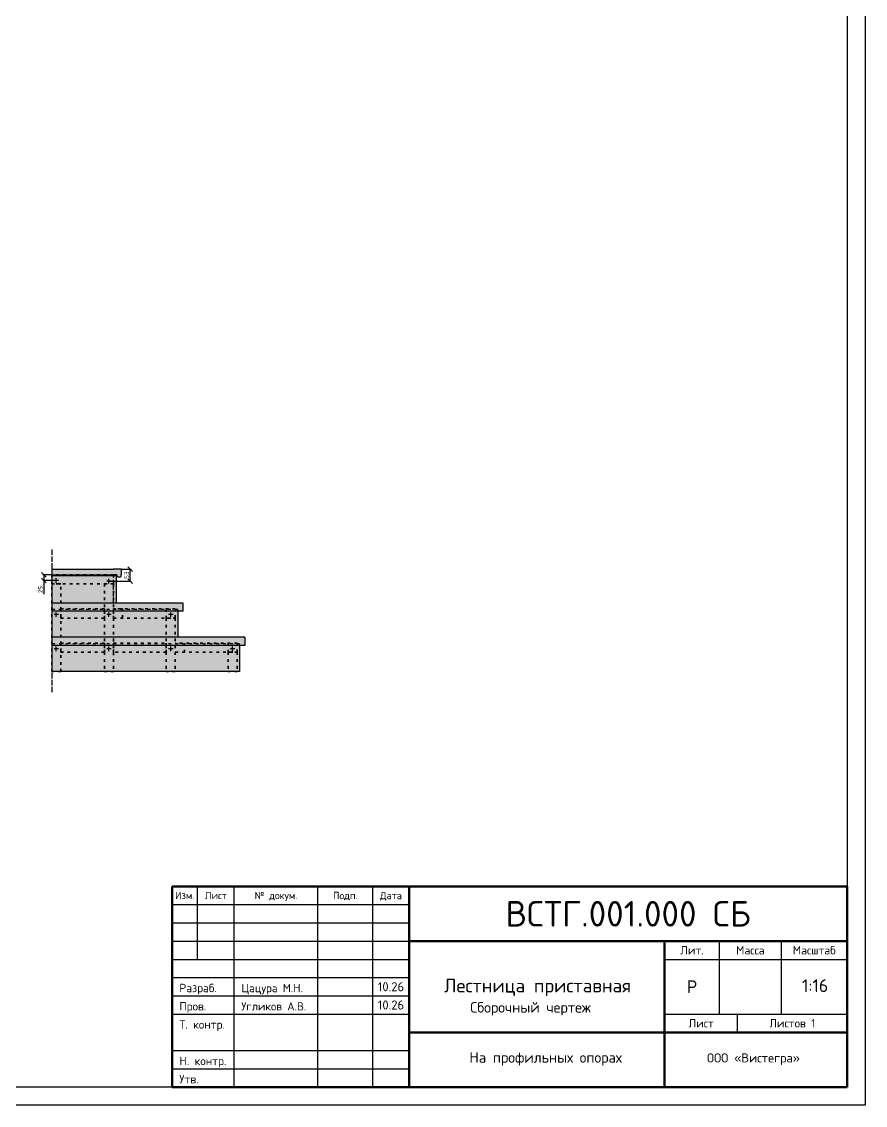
# Model space of a CAD drawing. Header units: millimetres. Extents: x 63961 to 279437, y 165795 to 374915.
# Drawn here: x 147552 to 151251, y 179109 to 183861 of the extents above; entities that cross this region are included whole.
import ezdxf
from ezdxf.enums import TextEntityAlignment as Align

# ---------------------------------------------------------------- set-up
doc = ezdxf.new("R2010")
doc.units = ezdxf.units.MM
doc.linetypes.add('ACAD_ISO03W100', pattern=[30, 12, -18])
doc.linetypes.add('ACAD_ISO04W100', pattern=[30, 24, -3, 0, -3])
for name, color, linetype in [('Доска МПК 11х145х3000', 32, 'Continuous'), ('Доска невидимый', 32, 'ACAD_ISO03W100'), ('Заливка ступени', 52, 'Continuous'), ('Оси', 120, 'ACAD_ISO04W100'), ('Рамка', 7, 'Continuous')]:
    doc.layers.add(name, color=color, linetype=linetype)
for name, color, linetype, lineweight in [('Профиль 40x40', 220, 'Continuous', 35), ('Размеры', 150, 'Continuous', 0), ('Стойки 40x40', 7, 'Continuous', 35), ('Ступень СМ305', 52, 'Continuous', 30), ('Точки крепления', 12, 'Continuous', 25)]:
    doc.layers.add(name, color=color, linetype=linetype, lineweight=lineweight)
doc.styles.get("Standard").update_dxf_attribs({"font": 'isocpeur.ttf'})
doc.dimstyles.new('Копия Аннотативный', dxfattribs={"dimscale": 0, "dimtxt": 20.5, "dimasz": 20.5, "dimexe": 4.25, "dimexo": 0.625, "dimgap": 4.625, "dimtad": 1, "dimtxsty": 'Standard', "dimblk": 'OBLIQUE', "dimcen": 20.5, "dimclrd": 256, "dimclrt": 256, "dimadec": 0, "dimazin": 0, "dimtfac": 1, "dimtmove": 0, "dimatfit": 3, "dimfxl": 1, "dimtfillclr": 4, "dimarcsym": 0})

# ---------------------------------------------------------------- blocks, each defined once
blk = doc.blocks.new('Носик')
at = {"layer": 'Ступень СМ305'}
for p, q in [((141436.5, 185428.8), (141402.5, 185428.8)), ((141436.5, 185428.8), (141436.5, 185403.8)), ((141416.5, 185403.8), (141402.5, 185403.8)), ((141416.5, 185403.8), (141402.5, 185403.8)), ((141416.5, 185403.8), (141416.5, 185397.8)), ((141416.5, 185397.8), (141420.5, 185393.8)), ((141420.5, 185393.8), (141432.5, 185393.8)), ((141432.5, 185393.8), (141436.5, 185397.8)), ((141436.5, 185397.8), (141436.5, 185403.8))]:
    blk.add_line(p, q, dxfattribs=at)
blk = doc.blocks.new('Точка самореза сверху')
at = {"layer": 'Точки крепления'}
for p, q in [((104446.1, 177081.4), (104426.1, 177081.4)), ((104436.1, 177071.4), (104436.1, 177091.4))]:
    blk.add_line(p, q, dxfattribs=at)
blk = doc.blocks.new('_Oblique')
at = {"color": 0, "linetype": 'ByBlock', "lineweight": -2}
blk.add_line((-0.5, -0.5), (0.5, 0.5), dxfattribs=at)
blk = doc.blocks.new('*D1383')
at = {"layer": 'Defpoints', "color": 0, "transparency": 16777216}
for p in [(147988.9, 181461.2), (148027.5, 181461.2), (147934.9, 181408.2)]:
    blk.add_point(p, dxfattribs=at)
at = {"layer": 'Размеры', "color": 0, "lineweight": -2, "transparency": 16777216}
for p, q in [((147989.6, 181461.2), (148031.8, 181461.2)), ((147935.6, 181408.2), (148031.8, 181408.2))]:
    blk.add_line(p, q, dxfattribs=at)
at = {"layer": 'Размеры', "lineweight": -2, "transparency": 16777216}
blk.add_line((148027.5, 181408.2), (148027.5, 181461.2), dxfattribs=at)
at = {"layer": 'Размеры', "lineweight": -2, "transparency": 16777216, "xscale": 20.5, "yscale": 20.5, "zscale": 20.5}
for p, rotation in [((148027.5, 181461.2), 90), ((148027.5, 181408.2), 270)]:
    blk.add_blockref('_Oblique', p, dxfattribs=dict(at, rotation=rotation))
at = {"layer": 'Размеры', "transparency": 16777216, "insert": (148012.4, 181434.7), "char_height": 20.5, "attachment_point": 5, "rotation": 90}
blk.add_mtext('53', dxfattribs=at)
blk = doc.blocks.new('*D1385')
at = {"layer": 'Defpoints', "color": 0, "transparency": 16777216}
for p in [(147683.9, 181436.2), (147649.6, 181411.2), (147703.9, 181411.2)]:
    blk.add_point(p, dxfattribs=at)
at = {"layer": 'Размеры', "color": 0, "lineweight": -2, "transparency": 16777216}
for p, q in [((147683.3, 181436.2), (147645.4, 181436.2)), ((147703.3, 181411.2), (147645.4, 181411.2))]:
    blk.add_line(p, q, dxfattribs=at)
at = {"layer": 'Размеры', "lineweight": -2, "transparency": 16777216}
for p, q in [((147649.6, 181436.2), (147649.6, 181411.2)), ((147649.6, 181411.2), (147649.6, 181351.6))]:
    blk.add_line(p, q, dxfattribs=at)
at = {"layer": 'Размеры', "lineweight": -2, "transparency": 16777216, "xscale": 20.5, "yscale": 20.5, "zscale": 20.5}
for p, rotation in [((147649.6, 181436.2), 90), ((147649.6, 181411.2), 270)]:
    blk.add_blockref('_Oblique', p, dxfattribs=dict(at, rotation=rotation))
at = {"layer": 'Размеры', "transparency": 16777216, "insert": (147634.6, 181371.2), "char_height": 20.5, "attachment_point": 5, "rotation": 90}
blk.add_mtext('25', dxfattribs=at)

msp = doc.modelspace()

# ---------------------------------------------------------------- hatches: boundary and pattern name
at = {"layer": 'Заливка ступени', "true_color": 0xf8f6b0}
h = msp.add_hatch(color=51, dxfattribs=at)
h.dxf.hatch_style = 1
h.paths.add_polyline_path([(147988.926, 181461.243), (147954.926, 181461.243), (147683.926, 181461.245), (147683.926, 181436.245), (147954.926, 181436.245), (147968.926, 181436.245), (147968.926, 181430.243), (147972.926, 181426.243), (147984.926, 181426.243), (147988.926, 181430.243), (147988.926, 181436.243)])
h.paths.add_polyline_path([(148259.926, 181311.245), (147683.926, 181311.245), (147683.926, 181276.245), (148259.926, 181276.245)])
h.paths.add_polyline_path([(148530.926, 181161.928), (147683.926, 181161.928), (147683.926, 181126.245), (148530.926, 181126.245)])
at = {"layer": 'Заливка ступени', "true_color": 0xfff5e1}
h = msp.add_hatch(color=7, dxfattribs=at)
h.dxf.hatch_style = 1
h.paths.add_polyline_path([(148507.926, 181126.245), (147683.926, 181126.245), (147683.926, 181012.354), (148507.926, 181011.927)])
h.paths.add_polyline_path([(148236.926, 181276.245), (147683.926, 181276.245), (147683.926, 181161.928), (148236.926, 181161.928)])
h.paths.add_polyline_path([(147965.926, 181433.245), (147683.926, 181433.245), (147683.926, 181426.245), (147683.926, 181311.245), (147965.926, 181311.245)])

# ---------------------------------------------------------------- linework, layer by layer
at = {"layer": 'Доска МПК 11х145х3000'}
for p, q in [((147683.926, 181461.245), (147683.926, 181012.354)), ((147683.926, 181433.245), (147965.926, 181433.245)), ((147965.926, 181433.245), (147965.926, 181311.245)), ((148236.926, 181276.245), (148236.926, 181161.928)), ((148507.926, 181126.245), (148507.926, 181011.927)), ((148507.926, 181011.927), (147683.926, 181012.354))]:
    msp.add_line(p, q, dxfattribs=at)
at = {"layer": 'Доска невидимый'}
for p, q in [((147954.926, 181311.245), (147954.926, 181433.245)), ((148236.928, 181283.65), (147683.928, 181283.243)), ((148236.926, 181276.245), (148236.926, 181283.65)), ((148507.926, 181133.926), (147683.926, 181133.926)), ((148507.926, 181126.244), (148507.926, 181133.926))]:
    msp.add_line(p, q, dxfattribs=at)
at = {"layer": 'Оси'}
msp.add_line((147683.926, 181546.991), (147683.926, 180920.152), dxfattribs=at)
at = {"layer": 'Профиль 40x40', "linetype": 'ACAD_ISO03W100', "transparency": 33554508}
for p, q in [((147954.926, 181436.245), (147683.926, 181436.245)), ((147683.926, 181436.245), (147683.926, 181396.097)), ((147954.926, 181436.245), (147954.926, 181396.097)), ((147954.926, 181396.097), (147683.926, 181396.097)), ((148225.926, 181286.244), (147954.926, 181286.244)), ((147954.926, 181246.244), (148225.926, 181246.244)), ((148496.926, 181136.243), (148225.926, 181136.243)), ((148265.926, 181136.243), (148265.926, 181096.243)), ((148225.926, 181096.243), (148496.926, 181096.243))]:
    msp.add_line(p, q, dxfattribs=at)
for points in [[(147723.926, 181286.244), (147914.926, 181286.244), (147914.926, 181246.244), (147723.926, 181246.244)], [(147954.926, 181246.244), (147994.926, 181246.244), (147994.926, 181286.244), (147954.926, 181286.244)], [(148185.926, 181246.244), (148225.926, 181246.244), (148225.926, 181286.244), (148185.926, 181286.244)], [(147723.926, 181136.243), (147914.926, 181136.243), (147914.926, 181096.243), (147723.926, 181096.243)], [(147954.926, 181136.243), (148185.926, 181136.243), (148185.926, 181096.243), (147954.926, 181096.243)], [(148456.926, 181096.243), (148496.926, 181096.243), (148496.926, 181136.243), (148456.926, 181136.243)]]:
    msp.add_lwpolyline(points, close=True, dxfattribs=at)
at = {"layer": 'Рамка'}
for p, q in [((151251.49, 188613.48), (151251.49, 179109.48)), ((151171.49, 188533.48), (151171.49, 179189.48)), ((151171.49, 179189.48), (138115.49, 179189.48)), ((151251.49, 179109.48), (137795.49, 179109.48))]:
    msp.add_line(p, q, dxfattribs=at)
at = {"layer": 'Рамка', "lineweight": 50}
for p, q in [((148211.49, 180069.48), (151171.49, 180069.48)), ((148211.49, 179189.48), (148211.49, 180069.48)), ((149251.49, 179189.48), (149251.49, 180069.48)), ((151171.49, 179189.48), (151171.49, 180069.48)), ((149251.49, 179829.48), (151171.49, 179829.48)), ((150371.49, 179189.48), (150371.49, 179829.48)), ((149251.49, 179429.48), (151171.49, 179429.48)), ((148211.49, 179189.48), (151171.49, 179189.48))]:
    msp.add_line(p, q, dxfattribs=at)
at = {"layer": 'Рамка', "lineweight": 25}
for p, q in [((148323.49, 179749.48), (148323.49, 180069.48)), ((148483.49, 179189.48), (148483.49, 180069.48)), ((148851.49, 179189.48), (148851.49, 180069.48)), ((149091.49, 179189.48), (149091.49, 180069.48)), ((148211.49, 179989.48), (149251.49, 179989.48)), ((148211.49, 179909.48), (149251.49, 179909.48)), ((148211.49, 179829.48), (149251.49, 179829.48)), ((150611.49, 179509.48), (150611.49, 179829.48)), ((150883.49, 179509.48), (150883.49, 179829.48)), ((148211.49, 179749.48), (149251.49, 179749.48)), ((150371.49, 179749.48), (151171.49, 179749.48)), ((148211.49, 179669.48), (149251.49, 179669.48)), ((148211.49, 179589.48), (149251.49, 179589.48)), ((148211.49, 179509.48), (149251.49, 179509.48)), ((150371.49, 179509.48), (151171.49, 179509.48)), ((150691.49, 179429.48), (150691.49, 179509.48)), ((148211.49, 179349.48), (149251.49, 179349.48)), ((148211.49, 179269.48), (149251.49, 179269.48))]:
    msp.add_line(p, q, dxfattribs=at)
at = {"layer": 'Стойки 40x40', "linetype": 'ACAD_ISO03W100', "transparency": 33554559}
for p, q in [((147683.926, 181396.097), (147723.926, 181396.245)), ((147683.926, 181011.31), (147683.926, 181396.097)), ((147723.926, 181011.31), (147723.926, 181396.245)), ((147914.926, 181396.245), (147954.926, 181396.097)), ((147914.926, 181396.245), (147914.926, 181011.31)), ((147954.926, 181396.097), (147954.926, 181011.31)), ((148185.926, 181246.244), (148185.926, 181011.31)), ((148225.926, 181246.244), (148225.926, 181011.31)), ((148456.926, 181096.243), (148456.926, 181011.31)), ((148496.926, 181096.243), (148496.926, 181011.31)), ((147723.926, 181011.31), (147683.926, 181011.31)), ((147954.926, 181011.31), (147914.926, 181011.31)), ((148225.926, 181011.31), (148185.926, 181011.31)), ((148496.926, 181011.31), (148456.926, 181011.31))]:
    msp.add_line(p, q, dxfattribs=at)
at = {"layer": 'Ступень СМ305'}
for p, q in [((147683.926, 181461.245), (147683.926, 181426.245)), ((147683.926, 181461.245), (147954.926, 181461.243)), ((147683.926, 181436.245), (147954.926, 181436.245)), ((148259.926, 181311.245), (147683.926, 181311.245)), ((147683.926, 181311.245), (147683.926, 181276.245)), ((148259.926, 181276.245), (148259.926, 181311.245)), ((148259.926, 181276.245), (147683.926, 181276.245)), ((148530.926, 181161.928), (147683.926, 181161.928)), ((148530.926, 181161.928), (148530.926, 181126.245)), ((148530.926, 181126.245), (147683.926, 181126.245))]:
    msp.add_line(p, q, dxfattribs=at)

# ---------------------------------------------------------------- block references
msp.add_blockref('Носик', (6552.447, -3967.518), dxfattribs=at)
at = {"layer": 'Точки крепления'}
for p in [(43267.851, 4329.813), (43498.851, 4326.813), (43267.851, 4179.812), (43498.851, 4179.812), (43769.851, 4179.812), (43267.851, 4029.811), (43498.851, 4029.811), (43769.851, 4029.811), (44040.851, 4029.811)]:
    msp.add_blockref('Точка самореза сверху', p, dxfattribs=at)

# ---------------------------------------------------------------- texts
at = {"layer": 'Рамка'}
for s, height, p in [('Изм.', 32, (148267.49, 180029.48)), ('Лист', 32, (148403.49, 180029.48)), ('№ докум.', 32, (148667.49, 180029.48)), ('Подп.', 32, (148971.49, 180029.48)), ('Дата', 32, (149171.49, 180029.48)), ('ВСТГ.001.000 СБ', 112, (150211.49, 179949.48)), ('Лит.', 36.8, (150491.49, 179789.48)), ('Масса', 36.8, (150747.49, 179789.48)), ('Масштаб', 36.8, (151027.49, 179789.48)), ('10.26', 40, (149171.49, 179629.48)), ('Лестница приставная', 60, (149814.419, 179634.45)), ('Р', 56, (150491.49, 179629.48)), ('1:16', 56, (151031.236, 179634.167)), ('10.26', 40, (149171.49, 179549.48)), ('Лист', 36.8, (150531.49, 179469.48)), ('Листов 1', 36.8, (150931.49, 179469.48)), ('ООО «Вистегра»', 40, (150761.013, 179317.41))]:
    msp.add_text(s, height=height, dxfattribs=at).set_placement(p, align=Align.MIDDLE_CENTER)
for s, height, p in [('Разраб.', 36.8, (148243.49, 179605.48)), ('Цацура М.Н.', 36, (148515.49, 179605.48)), ('Пров.', 36.8, (148243.49, 179525.48)), ('Угликов А.В.', 36, (148515.49, 179525.48)), ('Т. контр.', 36.8, (148243.49, 179445.48)), ('Н. контр.', 36.8, (148243.49, 179285.48)), ('Утв.', 36.8, (148243.49, 179205.48))]:
    msp.add_text(s, height=height, dxfattribs=at).set_placement(p)
at = {"layer": 'Рамка', "char_height": 46, "width": 727.90068, "attachment_point": 1}
for s, insert in [('Сборочный чертеж', (149519.26, 179561.998)), ('На профильных опорах', (149515.677, 179342.458))]:
    msp.add_mtext(s, dxfattribs=dict(at, insert=insert))

# ---------------------------------------------------------------- dimensions: what is measured, and where the dimension line sits
at = {"layer": 'Размеры'}
for base, p1, p2, picture, middle in [((147649.647, 181411.245), (147683.926, 181436.245), (147703.926, 181411.245), '*D1385', (147634.556, 181371.186)), ((148027.536, 181461.243), (147934.926, 181408.245), (147988.926, 181461.243), '*D1383', (148012.437, 181434.744))]:
    dim = msp.add_linear_dim(base=base, p1=p1, p2=p2, angle=90, dimstyle='Копия Аннотативный', dxfattribs=at)
    dim.commit()
    dim.dimension.update_dxf_attribs({"geometry": picture, "text_midpoint": middle})

doc.saveas('drawing.dxf')
